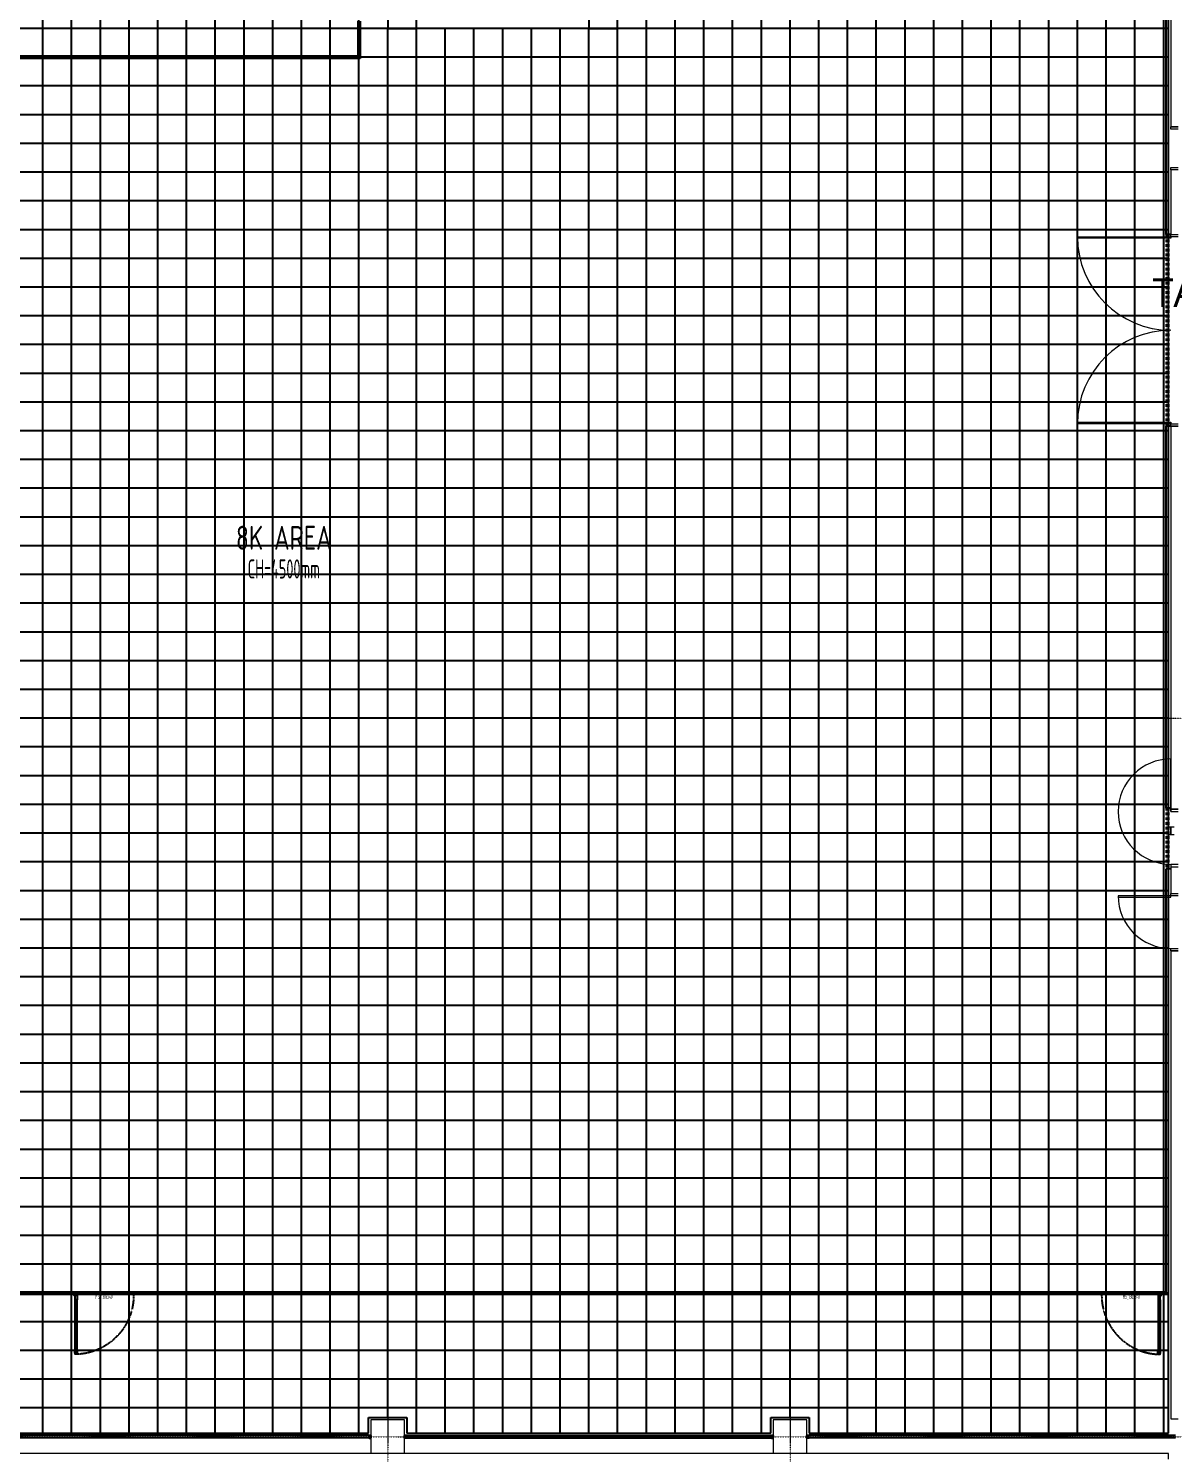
# Model space of a CAD drawing. Extents: x -32000 to 290600, y -96057 to 131250.
# Drawn here: x 219300 to 243205, y -350 to 29400 of the extents above; entities that cross this region are included whole.
import ezdxf
from ezdxf.enums import TextEntityAlignment as Align

# ---------------------------------------------------------------- set-up
doc = ezdxf.new("R2010")
doc.units = 0
for name, pattern in [('H12PL3$0$JJP_三點線', [0.9, 0.3, -0.15, 0, -0.15, 0, -0.15, 0, -0.15]), ('H12PL3$0$JJP_虛線(退縮線、投影線、地下室範圍、非屬本工程、圖面分區)', [0.45, 0.3, -0.15]), ('XFDP30$0$HIDDEN', [0.3, 0.2, -0.1]), ('XFDP30$0$HIDDEN2', [0.1875, 0.125, -0.0625])]:
    doc.linetypes.add(name, pattern=pattern)
for name, color, linetype in [('H12PL3$0$A-WALL-EX', 252, 'Continuous'), ('H12PL3$0$A-WALL-IN', 252, 'Continuous'), ('H12PL3$0$A-ZONE.200K', 252, 'Continuous'), ('H12PL3$0$Door', 252, 'Continuous'), ('H12PL3$0$S-COL', 252, 'Continuous'), ('H12PL3$0$S-GRID', 252, 'Continuous'), ('XFDP30$0$A-CR-TT2', 9, 'Continuous'), ('XFDP30$0$A-CR-TXT', 9, 'Continuous'), ('XFDP30$0$A-Door (50K)', 9, 'Continuous'), ('XFDP30$0$A-Partition-Col (50K)', 9, 'Continuous'), ('XFDP30$0$A-W-P1S (8K)', 9, 'Continuous'), ('XFDP30$0$A-W-P2D (8K)', 9, 'Continuous'), ('XFDP30$0$A-W-R1 (Rockwool) (50K)', 9, 'Continuous'), ('XFDR30-50K$0$A-R-Plan', 9, 'Continuous'), ('XFDR30-50K$0$A-R-Plan (8K_Abnormal)', 9, 'Continuous')]:
    doc.layers.add(name, color=color, linetype=linetype)
doc.styles.add('H12PL3$0$Standard', font='', dxfattribs={"width": 0.8})
doc.styles.add('XFDP30$0$AA-TXT', font='isocp.shx', dxfattribs={"width": 0.8, "bigfont": 'china.shx'})
doc.styles.get('H12PL3$0$Standard').set_extended_font_data('Microsoft JhengHei')

# ---------------------------------------------------------------- blocks, each defined once
blk = doc.blocks.new('XFDP30$0$TP1-50-Partition_Col-side')
blk.add_lwpolyline([(-2.5, -4), (-2.5, -3.9), (-2.6, -3.9), (-2.5, -3), (-2.5, -0.3), (-2.4, -0.2), (-0.7, -0.2), (-0.5, -0.2), (-0.1, -0.2), (0, -0.2), (0, -0.2), (0.5, -0.2), (0.6, -0.2), (2.4, -0.2), (2.5, -0.3), (2.5, -3), (2.6, -3.9), (2.5, -3.9), (2.5, -4), (2.7, -4), (2.7, 0), (-2.7, 0), (-2.7, -4)], close=True)
for points in [[(-1.6, -2.1), (-2.3, -2.1, 0.414213), (-2.4, -2.2), (-2.4, -3.6), (-2.5, -3.6), (-2.5, -2.2, -0.414213), (-2.3, -2), (-1.6, -2), (-1.6, -2.1)], [(1.6, -2.1), (2.3, -2.1, -0.414213), (2.4, -2.2), (2.4, -3.6), (2.5, -3.6), (2.5, -2.2, 0.414213), (2.3, -2), (1.6, -2), (1.6, -2.1)]]:
    blk.add_lwpolyline(points, format="xyb")
blk.add_lwpolyline([(2.2, -3.6), (-2.2, -3.6, -0.414214), (-2.3, -3.5), (-2.3, -2.6, -0.414214), (-2.2, -2.5), (-1.3, -2.5, 0.414214), (-1.1, -2.3), (-1.1, -2.2, 0.414214), (-1.3, -2.1), (-1.9, -2.1), (-1.9, -2.1), (-1.3, -2.1, -0.414214), (-1.2, -2.2), (-1.2, -2.3, -0.414214), (-1.3, -2.4), (-2.2, -2.4, 0.414214), (-2.4, -2.6), (-2.4, -3.5, 0.414214), (-2.2, -3.6), (2.2, -3.6, 0.414214), (2.4, -3.5), (2.4, -2.6, 0.414214), (2.2, -2.4), (1.3, -2.4, -0.414214), (1.2, -2.3), (1.2, -2.2, -0.414214), (1.3, -2.1), (1.9, -2.1), (1.9, -2.1), (1.3, -2.1, 0.414214), (1.1, -2.2), (1.1, -2.3, 0.414214), (1.3, -2.5), (2.2, -2.5, -0.414214), (2.3, -2.6), (2.3, -3.5, -0.414214)], format="xyb", close=True)
blk = doc.blocks.new('XFDP30$0$GAD2205')
blk.add_lwpolyline([(0, 1), (0, 1), (-18, 1, -0.414214), (-18, 2), (-18, 3, -0.414214), (-18, 3), (-14, 3, 0.414214), (-13, 4), (-13, 4, 0.414214), (-14, 4), (-18, 4, -0.414214), (-18, 5), (-18, 12, -0.414214), (-18, 12), (-18, 12, 0.414214), (-18, 12), (-18, 14, 0.72636), (-19, 14), (-19, 13, 0.158507), (-19, 13), (-19, 0, 0.414214), (-19, 0), (19, 0, 0.414214), (19, 0), (19, 13, 0.158507), (19, 13), (19, 14, 0.72636), (18, 14), (18, 12, 0.414214), (18, 12, -0.414214), (18, 12), (18, 5, -0.414214), (18, 4), (14, 4, 0.414214), (13, 4), (13, 4, 0.414214), (14, 3), (18, 3, -0.414214), (18, 3), (18, 2, -0.414214), (18, 1), (0, 1)], format="xyb", close=True)
blk = doc.blocks.new('XFDP30$0$Door-S130a')
for p, q in [((8.8, 120.4), (8.8, 125.3)), ((8.8, 125.3), (9.6, 125.3)), ((9.6, 120.4), (8.8, 120.4)), ((9.6, 125.3), (9.6, 120.4))]:
    blk.add_line(p, q)
blk.add_lwpolyline([(4.8, 120.4), (4.8, 125.3), (4, 125.3), (4, 120.4)], close=True)
at = {"ltscale": 5}
for points in [[(8.8, 117.8), (8.8, 127.9), (4.8, 127.9), (4.8, 117.8)], [(5, 117.5), (5, 14.8), (5, 14.8), (5, 117.5)], [(8.6, 14.8), (8.5, 14.8), (8.5, 117.5), (8.6, 117.5)], [(8.8, 4.3), (8.8, 14.4), (4.8, 14.4), (4.8, 4.3)]]:
    blk.add_lwpolyline(points, close=True, dxfattribs=at)
blk.add_lwpolyline([(4.8, 117.9), (4.8, 116.7, 0.158507), (4.9, 116.7), (4.9, 116.5, 0.72636), (5, 116.6), (5, 116.7, 0.414214), (5, 116.7, -0.414214), (4.9, 116.8), (4.9, 117.5, -0.414214), (5, 117.5), (5.4, 117.5, 0.414214), (5.4, 117.5), (5.4, 117.6, 0.414214), (5.4, 117.6), (5, 117.6, -0.414214), (4.9, 117.6), (4.9, 117.8, -0.414214), (5, 117.8), (6.8, 117.8), (6.8, 117.8), (6.8, 117.8), (8.6, 117.8, -0.414214), (8.6, 117.8), (8.6, 117.6, -0.414214), (8.6, 117.6), (8.2, 117.6, 0.414214), (8.1, 117.6), (8.1, 117.5, 0.414214), (8.2, 117.5), (8.6, 117.5, -0.414214), (8.6, 117.5), (8.6, 116.8, -0.414214), (8.6, 116.7), (8.6, 116.7, 0.414214), (8.6, 116.7), (8.6, 116.6, 0.72636), (8.6, 116.5), (8.7, 116.7, 0.158507), (8.7, 116.7), (8.7, 117.9, 0.414214), (8.7, 117.9), (4.9, 117.9, 0.414214)], format="xyb", close=True, dxfattribs=at)
at = {"ltscale": 500}
for points in [[(3.2, -0.6), (3.2, 3.9), (3, 3.9), (3, -0.6)], [(8.5, 4.8), (4, 4.8), (4, 4.6), (8.5, 4.6)]]:
    blk.add_lwpolyline(points, close=True, dxfattribs=at)
at = {"linetype": 'XFDP30$0$HIDDEN', "ltscale": 0.1}
blk.add_arc((3.4, 4.4), 123.6, 0, 86.7594, dxfattribs=at)
at = {"ltscale": 500, "extrusion": (0, 0, -1)}
blk.add_ellipse((3.4, 4.4), major_axis=(-0.495, 0.495), ratio=1, start_param=5.497787, end_param=11.780972, dxfattribs=at)
at = {"ltscale": 5, "xscale": 0.1000000000058208, "yscale": 0.1000000000058208, "zscale": 0.1000000000058208}
blk.add_blockref('XFDP30$0$GAD2205', (6.8, 14.3), dxfattribs=at)
at = {"color": 9, "style": 'XFDP30$0$AA-TXT', "width": 0.45}
blk.add_attdef('130X240', text='', height=10, dxfattribs=at).set_placement((65, 10), align=Align.MIDDLE_CENTER)
blk = doc.blocks.new('XFDP30')
at = {"layer": 'XFDP30$0$A-W-P1S (8K)'}
for p, q in [((243051, 25100), (243051, 34725)), ((243101, 25100), (243101, 34675)), ((243150, 25100), (243051, 25100)), ((243150, 21100), (243051, 21100)), ((243051, 13125), (243051, 21100)), ((243101, 13125), (243101, 21100)), ((243150, 13125), (243051, 13125)), ((243051, 3025), (243051, 11855)), ((243150, 11855), (243051, 11855)), ((243101, 2975, 0), (243101, 11855)), ((216600, 3025, 0), (243051, 3025, 0)), ((216600, 2975, 0), (243101, 2975, 0))]:
    blk.add_line(p, q, dxfattribs=at)
at = {"layer": 'XFDP30$0$A-W-P1S (8K)', "linetype": 'XFDP30$0$HIDDEN2'}
for p, q in [((243051, 25100), (243051, 21100)), ((243101, 25100), (243101, 21100)), ((243051, 13125), (243051, 11855)), ((243101, 13125), (243101, 11855))]:
    blk.add_line(p, q, dxfattribs=at)
at = {"layer": 'XFDP30$0$A-W-P2D (8K)'}
for p, q in [((226175, 29550), (226175, 28825)), ((226225, 29550), (226225, 28775)), ((226175, 28825), (205775, 28825, 0)), ((226225, 28775), (205825, 28775, 0))]:
    blk.add_line(p, q, dxfattribs=at)
at = {"layer": 'XFDP30$0$A-W-R1 (Rockwool) (50K)'}
for p, q in [((226450, 25, 0), (218750, 25, 0)), ((227150, 25, 0), (234850, 25, 0)), ((243250, 25, 0), (235550, 25, 0)), ((226450, -25, 0), (218750, -25, 0)), ((227150, -25, 0), (234850, -25, 0)), ((243250, -25, 0), (235550, -25, 0))]:
    blk.add_line(p, q, dxfattribs=at)
at = {"layer": 'XFDP30$0$A-Door (50K)'}
ref = blk.add_blockref('XFDP30$0$Door-S130a', (220225, 3000, 0), dxfattribs=dict(at, xscale=-10, yscale=10, zscale=10, rotation=180))
ref.add_attrib('130X240', 'MS_130x240', dxfattribs={"layer": '0', "color": 9, "height": 100, "style": 'XFDP30$0$AA-TXT', "width": 0.45}).set_placement((220875, 2925, 0), align=Align.MIDDLE_CENTER)
ref = blk.add_blockref('XFDP30$0$Door-S130a', (242975, 3000, 0), dxfattribs=dict(at, xscale=10, yscale=10, zscale=10, rotation=180))
ref.add_attrib('130X240', 'MS_130x240', dxfattribs={"layer": '0', "color": 9, "height": 100, "style": 'XFDP30$0$AA-TXT', "width": 0.45}).set_placement((242325, 2925, 0), align=Align.MIDDLE_CENTER)
at = {"layer": 'XFDP30$0$A-Partition-Col (50K)', "yscale": 10, "zscale": 10}
for p, xscale, rotation in [((226450, 0), 10, 270), ((227150, 0), -10, 90), ((234850, 0, 0), 10, 270), ((235550, 0, 0), -10, 90)]:
    blk.add_blockref('XFDP30$0$TP1-50-Partition_Col-side', p, dxfattribs=dict(at, xscale=xscale, rotation=rotation))
at = {"layer": 'XFDP30$0$A-CR-TT2', "style": 'XFDP30$0$AA-TXT', "width": 0.6}
blk.add_text('CH=4500mm', height=400, dxfattribs=at).set_placement((224630, 18118), align=Align.MIDDLE)
at = {"layer": 'XFDP30$0$A-CR-TXT', "style": 'XFDP30$0$AA-TXT', "width": 0.8}
blk.add_text('8K AREA', height=500, dxfattribs=at).set_placement((224630, 18768), align=Align.MIDDLE)
blk = doc.blocks.new('H12PL3')
at = {"layer": 'H12PL3$0$A-WALL-EX', "lineweight": 0}
for p, q in [((243219.5, 12725), (243099.5, 12725)), ((243099.5, 12575), (243219.5, 12575))]:
    blk.add_line(p, q, dxfattribs=at)
at = {"layer": 'H12PL3$0$A-WALL-EX', "linetype": 'H12PL3$0$JJP_虛線(退縮線、投影線、地下室範圍、非屬本工程、圖面分區)', "lineweight": 0}
blk.add_line((243099.5, 12725), (243099.5, 12575), dxfattribs=at)
at = {"layer": 'H12PL3$0$A-WALL-EX', "lineweight": 0, "flags": 128}
for points in [[(243100, -350), (185050, -350)], [(243100, -465), (243100, -350)]]:
    blk.add_lwpolyline(points, dxfattribs=at)
at = {"layer": 'H12PL3$0$A-WALL-IN', "lineweight": 0}
for p, q in [((243300, 27350), (243150, 27350)), ((243300, 26450), (243150, 26450)), ((243150, 25100), (243300, 25100)), ((243150, 21100), (243300, 21100)), ((243150, 13100), (243300, 13100)), ((243150, 12725), (243150, 12575)), ((243150, 12725), (243150, 12575)), ((243150, 11900), (243300, 11900)), ((243150, 11344), (243300, 11344)), ((243150, 10144), (243300, 10144))]:
    blk.add_line(p, q, dxfattribs=at)
at = {"layer": 'H12PL3$0$A-WALL-IN', "lineweight": 0, "flags": 128}
for points in [[(243150, 34725), (243150, 27350)], [(243150, 26450), (243150, 25100)], [(243150, 21100), (243150, 14600)], [(243150, 15000), (243150, 13100)], [(243150, 11900), (243150, 11344)], [(243150, 10144), (243150, 375)], [(243150, 375), (243300, 375)]]:
    blk.add_lwpolyline(points, dxfattribs=at)
at = {"layer": 'H12PL3$0$A-WALL-IN', "linetype": 'H12PL3$0$JJP_虛線(退縮線、投影線、地下室範圍、非屬本工程、圖面分區)', "lineweight": 0, "flags": 128}
blk.add_lwpolyline([(243150, 12575), (243150, 12725)], dxfattribs=at)
at = {"layer": 'H12PL3$0$Door', "lineweight": 0}
for p, q in [((243150, 27300), (243150, 27350)), ((243150, 27350), (243300, 27350)), ((243300, 27300), (243150, 27300)), ((243150, 26450), (243150, 26500)), ((243150, 26500), (243300, 26500)), ((243300, 26450), (243150, 26450)), ((241200, 25020), (241200, 25050)), ((241200, 25050), (243150, 25050)), ((243150, 25020), (241200, 25020)), ((243150, 25050), (243150, 25100)), ((243150, 25100), (243300, 25100)), ((243150, 25050), (243150, 25020)), ((243300, 25050), (243150, 25050)), ((241200, 21150), (241200, 21180)), ((241200, 21180), (243150, 21180)), ((243150, 21150), (241200, 21150)), ((243150, 21180), (243150, 21150)), ((243150, 21100), (243150, 21150)), ((243150, 21150), (243300, 21150)), ((243300, 21100), (243150, 21100)), ((243150, 13050), (243150, 14150)), ((243150, 13100), (243150, 13050)), ((243300, 13100), (243150, 13100)), ((243150, 13100), (243300, 13100)), ((243150, 13100), (243300, 13100)), ((243150, 13050), (243300, 13050)), ((243300, 11950), (243150, 11950)), ((243150, 11950), (243150, 11900)), ((243150, 11900), (243300, 11900)), ((243150, 11900), (243300, 11900)), ((243150, 11900), (243300, 11900)), ((243150, 11294), (243150, 11344)), ((243150, 11344), (243300, 11344)), ((243150, 11294), (242050, 11294)), ((242050, 11294), (242050, 11264)), ((242050, 11264), (243150, 11264)), ((243150, 11264), (243150, 11294)), ((243300, 11294), (243150, 11294)), ((243150, 10144), (243150, 10194)), ((243150, 10194), (243300, 10194)), ((243300, 10144), (243150, 10144))]:
    blk.add_line(p, q, dxfattribs=at)
for centre, radius, start, end in [((243150, 25050), 1950, 180, 270), ((243150, 21150), 1950, 90, 180), ((243150, 13050), 1100, 90, 270), ((243150, 11294), 1100, 180, 270)]:
    blk.add_arc(centre, radius, start, end, dxfattribs=at)
at = {"layer": 'H12PL3$0$S-COL', "lineweight": 0, "flags": 128}
for points in [[(227150, -350), (227150, 350), (226450, 350), (226450, -350)], [(235550, -350), (235550, 350), (234850, 350), (234850, -350)]]:
    blk.add_lwpolyline(points, dxfattribs=at)
at = {"layer": 'H12PL3$0$S-GRID', "linetype": 'H12PL3$0$JJP_三點線', "lineweight": 0}
for p, q in [((226800, 128250), (226800, -28000)), ((235200, 128250), (235200, -28000)), ((-29000, 15000), (289600, 15000)), ((-29000, 0), (289600, 0))]:
    blk.add_line(p, q, dxfattribs=at)
blk.add_blockref('XFDP30', (0, 0))
at = {"layer": 'H12PL3$0$A-ZONE.200K', "style": 'H12PL3$0$Standard'}
blk.add_text('TA Room_1', height=600, dxfattribs=at).set_placement((244814.43, 24185.22), align=Align.TOP_CENTER)
blk = doc.blocks.new('XFDR30-50K')
at = {"layer": 'XFDR30-50K$0$A-R-Plan'}
for p, q in [((219600, 75, 0), (219600, 89925, 0)), ((220200, 75, 0), (220200, 89925, 0)), ((220800, 75, 0), (220800, 89925, 0)), ((221400, 75, 0), (221400, 89925, 0)), ((222000, 75, 0), (222000, 89925, 0)), ((222600, 75, 0), (222600, 89925, 0)), ((223200, 75, 0), (223200, 89925, 0)), ((223800, 75, 0), (223800, 89925, 0)), ((224400, 75, 0), (224400, 89925, 0)), ((225000, 75, 0), (225000, 89925, 0)), ((225600, 75, 0), (225600, 89925, 0)), ((226200, 75, 0), (226200, 89925, 0)), ((231600, 75, 0), (231600, 89925, 0)), ((232200, 75, 0), (232200, 89925, 0)), ((232800, 75, 0), (232800, 89925, 0)), ((233400, 75, 0), (233400, 89925, 0)), ((234000, 75, 0), (234000, 89925, 0)), ((234600, 75, 0), (234600, 89925, 0)), ((235200, 400), (235200, 74400)), ((235800, 75, 0), (235800, 44500)), ((236400, 75, 0), (236400, 44500)), ((237000, 75, 0), (237000, 44500)), ((237600, 75, 0), (237600, 44500)), ((238200, 75, 0), (238200, 44500)), ((238800, 75, 0), (238800, 44500)), ((239400, 75, 0), (239400, 44500)), ((240000, 75, 0), (240000, 37150)), ((240600, 75, 0), (240600, 37150)), ((241200, 75, 0), (241200, 37150)), ((241800, 75, 0), (241800, 37150)), ((242400, 75, 0), (242400, 37150)), ((243000, 75, 0), (243000, 37150)), ((243101, 75, 0), (243101, 37150)), ((243101, 29400), (174600, 29400)), ((226800, 400), (226800, 29400)), ((227400, 75, 0), (227400, 29400)), ((228000, 75, 0), (228000, 29400)), ((228600, 75, 0), (228600, 29400)), ((229200, 75, 0), (229200, 29400)), ((229800, 75, 0), (229800, 29400)), ((230400, 75, 0), (230400, 29400)), ((231000, 75, 0), (231000, 29400)), ((243101, 28800), (174600, 28800)), ((243101, 28200), (174600, 28200)), ((243101, 27600), (174600, 27600)), ((243101, 27000), (174600, 27000)), ((243101, 26400), (174600, 26400)), ((243101, 25800), (174600, 25800)), ((243101, 25200), (174600, 25200)), ((243101, 24600), (174600, 24600)), ((243101, 24000), (174600, 24000)), ((243101, 23400), (174600, 23400)), ((243101, 22800), (174600, 22800)), ((243101, 22200), (174600, 22200)), ((243101, 21600), (174600, 21600)), ((243101, 21000), (174600, 21000)), ((243101, 20400), (174600, 20400)), ((243101, 19800), (174600, 19800)), ((243101, 19200), (174600, 19200)), ((243101, 18600), (174600, 18600)), ((243101, 18000), (174600, 18000)), ((243101, 17400), (174600, 17400)), ((243101, 16800), (174600, 16800)), ((243101, 16200), (174600, 16200)), ((243101, 15600), (174600, 15600)), ((243101, 15000), (219000, 15000, 0)), ((243101, 14400), (204600, 14400, 0)), ((243101, 13800), (204600, 13800)), ((243101, 13200), (204600, 13200)), ((243101, 12600), (166200, 12600)), ((243101, 12000), (166200, 12000)), ((243101, 11400), (166200, 11400)), ((243101, 10800), (166200, 10800)), ((243101, 10200), (166200, 10200)), ((243101, 9600), (166200, 9600)), ((243101, 9000), (166200, 9000)), ((243101, 8400), (166200, 8400)), ((243101, 7800), (166200, 7800)), ((243101, 7200), (166200, 7200)), ((243101, 6600), (166200, 6600)), ((243101, 6000), (166200, 6000)), ((243101, 5400), (166200, 5400)), ((243101, 4800), (166200, 4800)), ((243101, 4200), (166200, 4200)), ((243101, 3600), (166200, 3600)), ((243101, 3000), (166200, 3000)), ((243101, 2400), (166200, 2400)), ((243101, 1800), (166200, 1800)), ((243101, 1200), (166200, 1200)), ((243101, 600), (166200, 600)), ((226400, 75, 0), (226400, 400)), ((226400, 400), (227200, 400)), ((227200, 400), (227200, 75, 0)), ((234800, 75, 0), (234800, 400)), ((234800, 400), (235600, 400)), ((235600, 400), (235600, 75, 0)), ((218800, 75, 0), (226400, 75, 0)), ((227200, 75, 0), (234800, 75, 0)), ((235600, 75, 0), (243101, 75, 0))]:
    blk.add_line(p, q, dxfattribs=at)
at = {"layer": 'XFDR30-50K$0$A-R-Plan (8K_Abnormal)', "elevation": 0}
for points in [[(226800, 29400), (226200, 29400), (226200, 30000), (226425, 30000), (226425, 29625), (226800, 29625)], [(226800, 29400), (227400, 29400), (227400, 30000), (227175, 30000), (227175, 29625), (226800, 29625)], [(231000, 29400), (231600, 29400), (231600, 30000), (231340, 30000), (231340, 29600), (231000, 29600)]]:
    blk.add_lwpolyline(points, close=True, dxfattribs=at)

msp = doc.modelspace()

# ---------------------------------------------------------------- block references
for name in ['H12PL3', 'XFDR30-50K']:
    msp.add_blockref(name, (0, 0))

doc.saveas('drawing.dxf')
